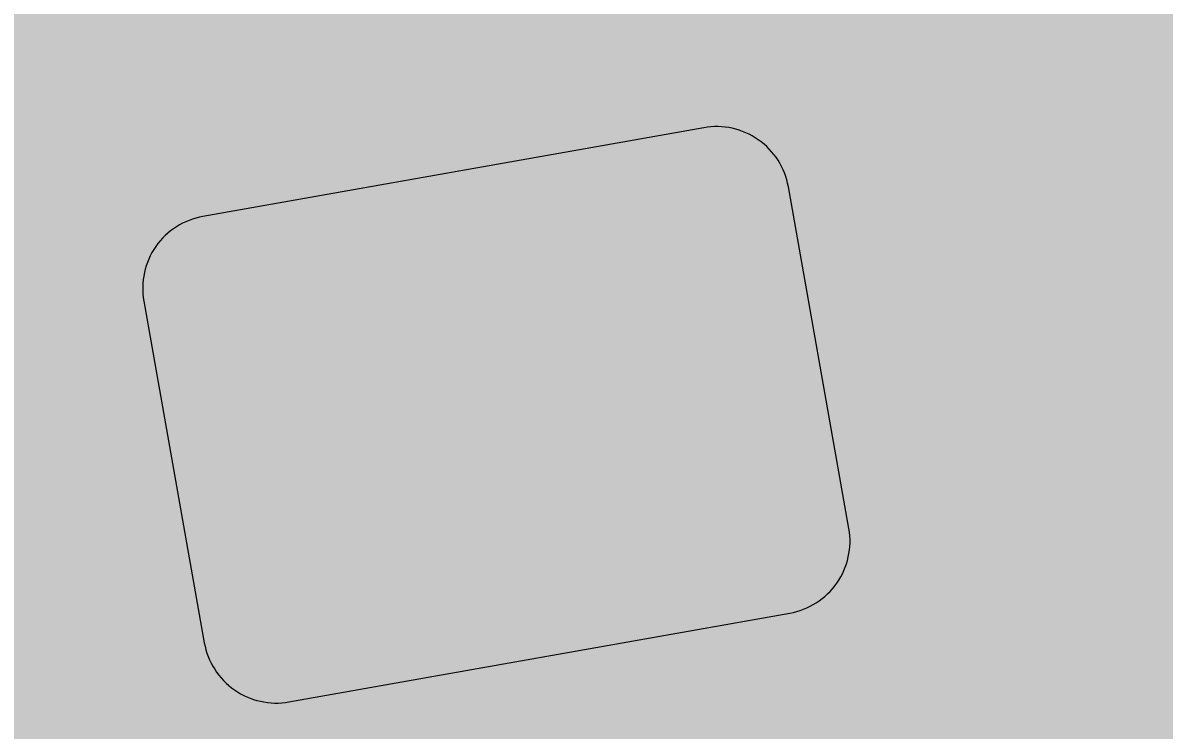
# Model space of a CAD drawing. Header units: millimetres. Extents: x 0 to 9491604, y -172998 to 295086.
# Drawn here: x 396882.42 to 396890.89, y 51151.45 to 51156.7 of the extents above; entities that cross this region are included whole.
import ezdxf
from ezdxf.enums import TextEntityAlignment as Align

# ---------------------------------------------------------------- set-up
doc = ezdxf.new("R2018")
doc.units = ezdxf.units.MM
for name, color, linetype, lineweight in [('АР_Маркер экспликации', 239, 'Continuous', 13), ('АР_Номер помещения', 250, 'Continuous', 9), ('АР_Размеры', 175, 'Continuous', 9), ('АР_Сущ Несущая стена', 250, 'Continuous', 50)]:
    doc.layers.add(name, color=color, linetype=linetype, lineweight=lineweight)
doc.layers.add('АР_Названия помещений', color=124, linetype='Continuous', lineweight=5, plot=False)
doc.layers.add('АР_Помещения_площадь', color=19, linetype='Continuous', lineweight=9, plot=False)
doc.styles.add('ISOCPEUR', font='', dxfattribs={"height": 250})
doc.styles.get("Standard").update_dxf_attribs({"font": 'GOST.TTF'})
doc.styles.get('ISOCPEUR').set_extended_font_data('ISOCPEUR', italic=True)

# ---------------------------------------------------------------- blocks, each defined once
blk = doc.blocks.new('*U252')
at = {"color": 7, "style": 'ISOCPEUR', "width": 0.7, "flags": 1}
blk.add_attdef('КАТЕГОРИЯ', (-499.1655, -2092.1864), '', height=250, dxfattribs=at)
at = {"layer": 'АР_Номер помещения', "color": 7, "style": 'ISOCPEUR', "width": 0.7}
blk.add_attdef('НОМЕР_ПОМЕЩЕНИЯ', text='', height=300, dxfattribs=at).set_placement((-13874.5004, 6637.5515), align=Align.MIDDLE_CENTER)
at = {"layer": 'АР_Помещения_площадь', "color": 7, "lineweight": 30, "width": 0.7, "flags": 104}
blk.add_attdef('ИМЯ_ПОМЕЩЕНИЯ', text='', height=100, dxfattribs=at).set_placement((157.6277, 1217.1414), align=Align.MIDDLE_CENTER)
at = {"layer": 'АР_Помещения_площадь', "color": 7, "style": 'ISOCPEUR', "width": 0.7}
blk.add_attdef('ПЛОЩАДЬ_ПОМЕЩЕНИЯ', text='', height=200, dxfattribs=at).set_placement((-12654.5821, 407.6716), align=Align.MIDDLE_RIGHT)
blk = doc.blocks.new('*U251')
at = {"color": 7, "style": 'ISOCPEUR', "width": 0.7, "flags": 1}
blk.add_attdef('КАТЕГОРИЯ', (-499.1655, -2092.1864), '', height=250, dxfattribs=at)
at = {"layer": 'АР_Номер помещения', "color": 7, "style": 'ISOCPEUR', "width": 0.7}
blk.add_attdef('НОМЕР_ПОМЕЩЕНИЯ', text='', height=300, dxfattribs=at).set_placement((-17424.9012, 1870.773), align=Align.MIDDLE_CENTER)
at = {"layer": 'АР_Помещения_площадь', "color": 7, "lineweight": 30, "width": 0.7, "flags": 104}
blk.add_attdef('ИМЯ_ПОМЕЩЕНИЯ', text='', height=100, dxfattribs=at).set_placement((157.6277, 1217.1414), align=Align.MIDDLE_CENTER)
at = {"layer": 'АР_Помещения_площадь', "color": 7, "style": 'ISOCPEUR', "width": 0.7}
blk.add_attdef('ПЛОЩАДЬ_ПОМЕЩЕНИЯ', text='', height=200, dxfattribs=at).set_placement((-12452.8113, 399.3563), align=Align.MIDDLE_RIGHT)

msp = doc.modelspace()

# ---------------------------------------------------------------- linework, layer by layer
at = {"layer": 'АР_Размеры', "color": 5, "lineweight": 9}
msp.add_lwpolyline([(396887.4745, 51155.9191), (396883.7574, 51155.2603, 0.414214), (396883.3188, 51154.6327), (396883.7681, 51152.0975, 0.414214), (396884.3958, 51151.6588), (396888.1128, 51152.3176, 0.414214), (396888.5515, 51152.9453), (396888.1022, 51155.4805, 0.414214)], format="xyb", close=True, dxfattribs=at)
msp.add_lwpolyline([(396887.4745, 51155.9191), (396883.7574, 51155.2603, 0.414214), (396883.3188, 51154.6327), (396883.7681, 51152.0975, 0.414214), (396884.3958, 51151.6588), (396888.1128, 51152.3176, 0.414214), (396888.5515, 51152.9453), (396888.1022, 51155.4805, 0.414214)], format="xyb", close=True, dxfattribs=at)
msp.add_lwpolyline([(396887.4745, 51155.9191), (396883.7574, 51155.2603, 0.414214), (396883.3188, 51154.6327), (396883.7681, 51152.0975, 0.414214), (396884.3958, 51151.6588), (396888.1128, 51152.3176, 0.414214), (396888.5515, 51152.9453), (396888.1022, 51155.4805, 0.414214)], format="xyb", close=True, dxfattribs=at)
msp.add_lwpolyline([(396887.4745, 51155.9191), (396883.7574, 51155.2603, 0.414214), (396883.3188, 51154.6327), (396883.7681, 51152.0975, 0.414214), (396884.3958, 51151.6588), (396888.1128, 51152.3176, 0.414214), (396888.5515, 51152.9453), (396888.1022, 51155.4805, 0.414214)], format="xyb", close=True, dxfattribs=at)
msp.add_lwpolyline([(396887.4745, 51155.9191), (396883.7574, 51155.2603, 0.414214), (396883.3188, 51154.6327), (396883.7681, 51152.0975, 0.414214), (396884.3958, 51151.6588), (396888.1128, 51152.3176, 0.414214), (396888.5515, 51152.9453), (396888.1022, 51155.4805, 0.414214)], format="xyb", close=True, dxfattribs=at)
msp.add_lwpolyline([(396887.4745, 51155.9191), (396883.7574, 51155.2603, 0.414214), (396883.3188, 51154.6327), (396883.7681, 51152.0975, 0.414214), (396884.3958, 51151.6588), (396888.1128, 51152.3176, 0.414214), (396888.5515, 51152.9453), (396888.1022, 51155.4805, 0.414214)], format="xyb", close=True, dxfattribs=at)
msp.add_lwpolyline([(396887.4745, 51155.9191), (396883.7574, 51155.2603, 0.414214), (396883.3188, 51154.6327), (396883.7681, 51152.0975, 0.414214), (396884.3958, 51151.6588), (396888.1128, 51152.3176, 0.414214), (396888.5515, 51152.9453), (396888.1022, 51155.4805, 0.414214)], format="xyb", close=True, dxfattribs=at)
msp.add_lwpolyline([(396887.4745, 51155.9191), (396883.7574, 51155.2603, 0.414214), (396883.3188, 51154.6327), (396883.7681, 51152.0975, 0.414214), (396884.3958, 51151.6588), (396888.1128, 51152.3176, 0.414214), (396888.5515, 51152.9453), (396888.1022, 51155.4805, 0.414214)], format="xyb", close=True, dxfattribs=at)
msp.add_lwpolyline([(396887.4745, 51155.9191), (396883.7574, 51155.2603, 0.414214), (396883.3188, 51154.6327), (396883.7681, 51152.0975, 0.414214), (396884.3958, 51151.6588), (396888.1128, 51152.3176, 0.414214), (396888.5515, 51152.9453), (396888.1022, 51155.4805, 0.414214)], format="xyb", close=True, dxfattribs=at)
msp.add_lwpolyline([(396887.4745, 51155.9191), (396883.7574, 51155.2603, 0.414214), (396883.3188, 51154.6327), (396883.7681, 51152.0975, 0.414214), (396884.3958, 51151.6588), (396888.1128, 51152.3176, 0.414214), (396888.5515, 51152.9453), (396888.1022, 51155.4805, 0.414214)], format="xyb", close=True, dxfattribs=at)
msp.add_lwpolyline([(396887.4745, 51155.9191), (396883.7574, 51155.2603, 0.414214), (396883.3188, 51154.6327), (396883.7681, 51152.0975, 0.414214), (396884.3958, 51151.6588), (396888.1128, 51152.3176, 0.414214), (396888.5515, 51152.9453), (396888.1022, 51155.4805, 0.414214)], format="xyb", close=True, dxfattribs=at)
msp.add_lwpolyline([(396887.4745, 51155.9191), (396883.7574, 51155.2603, 0.414214), (396883.3188, 51154.6327), (396883.7681, 51152.0975, 0.414214), (396884.3958, 51151.6588), (396888.1128, 51152.3176, 0.414214), (396888.5515, 51152.9453), (396888.1022, 51155.4805, 0.414214)], format="xyb", close=True, dxfattribs=at)
msp.add_lwpolyline([(396887.4745, 51155.9191), (396883.7574, 51155.2603, 0.414214), (396883.3188, 51154.6327), (396883.7681, 51152.0975, 0.414214), (396884.3958, 51151.6588), (396888.1128, 51152.3176, 0.414214), (396888.5515, 51152.9453), (396888.1022, 51155.4805, 0.414214)], format="xyb", close=True, dxfattribs=at)
msp.add_lwpolyline([(396887.4745, 51155.9191), (396883.7574, 51155.2603, 0.414214), (396883.3188, 51154.6327), (396883.7681, 51152.0975, 0.414214), (396884.3958, 51151.6588), (396888.1128, 51152.3176, 0.414214), (396888.5515, 51152.9453), (396888.1022, 51155.4805, 0.414214)], format="xyb", close=True, dxfattribs=at)
msp.add_lwpolyline([(396887.4745, 51155.9191), (396883.7574, 51155.2603, 0.414214), (396883.3188, 51154.6327), (396883.7681, 51152.0975, 0.414214), (396884.3958, 51151.6588), (396888.1128, 51152.3176, 0.414214), (396888.5515, 51152.9453), (396888.1022, 51155.4805, 0.414214)], format="xyb", close=True, dxfattribs=at)
msp.add_lwpolyline([(396887.4745, 51155.9191), (396883.7574, 51155.2603, 0.414214), (396883.3188, 51154.6327), (396883.7681, 51152.0975, 0.414214), (396884.3958, 51151.6588), (396888.1128, 51152.3176, 0.414214), (396888.5515, 51152.9453), (396888.1022, 51155.4805, 0.414214)], format="xyb", close=True, dxfattribs=at)
msp.add_lwpolyline([(396887.4745, 51155.9191), (396883.7574, 51155.2603, 0.414214), (396883.3188, 51154.6327), (396883.7681, 51152.0975, 0.414214), (396884.3958, 51151.6588), (396888.1128, 51152.3176, 0.414214), (396888.5515, 51152.9453), (396888.1022, 51155.4805, 0.414214)], format="xyb", close=True, dxfattribs=at)
msp.add_lwpolyline([(396887.4745, 51155.9191), (396883.7574, 51155.2603, 0.414214), (396883.3188, 51154.6327), (396883.7681, 51152.0975, 0.414214), (396884.3958, 51151.6588), (396888.1128, 51152.3176, 0.414214), (396888.5515, 51152.9453), (396888.1022, 51155.4805, 0.414214)], format="xyb", close=True, dxfattribs=at)
msp.add_lwpolyline([(396887.4745, 51155.9191), (396883.7574, 51155.2603, 0.414214), (396883.3188, 51154.6327), (396883.7681, 51152.0975, 0.414214), (396884.3958, 51151.6588), (396888.1128, 51152.3176, 0.414214), (396888.5515, 51152.9453), (396888.1022, 51155.4805, 0.414214)], format="xyb", close=True, dxfattribs=at)
msp.add_lwpolyline([(396887.4745, 51155.9191), (396883.7574, 51155.2603, 0.414214), (396883.3188, 51154.6327), (396883.7681, 51152.0975, 0.414214), (396884.3958, 51151.6588), (396888.1128, 51152.3176, 0.414214), (396888.5515, 51152.9453), (396888.1022, 51155.4805, 0.414214)], format="xyb", close=True, dxfattribs=at)
msp.add_lwpolyline([(396887.4745, 51155.9191), (396883.7574, 51155.2603, 0.414214), (396883.3188, 51154.6327), (396883.7681, 51152.0975, 0.414214), (396884.3958, 51151.6588), (396888.1128, 51152.3176, 0.414214), (396888.5515, 51152.9453), (396888.1022, 51155.4805, 0.414214)], format="xyb", close=True, dxfattribs=at)
msp.add_lwpolyline([(396887.4745, 51155.9191), (396883.7574, 51155.2603, 0.414214), (396883.3188, 51154.6327), (396883.7681, 51152.0975, 0.414214), (396884.3958, 51151.6588), (396888.1128, 51152.3176, 0.414214), (396888.5515, 51152.9453), (396888.1022, 51155.4805, 0.414214)], format="xyb", close=True, dxfattribs=at)
msp.add_lwpolyline([(396887.4745, 51155.9191), (396883.7574, 51155.2603, 0.414214), (396883.3188, 51154.6327), (396883.7681, 51152.0975, 0.414214), (396884.3958, 51151.6588), (396888.1128, 51152.3176, 0.414214), (396888.5515, 51152.9453), (396888.1022, 51155.4805, 0.414214)], format="xyb", close=True, dxfattribs=at)
msp.add_lwpolyline([(396887.4745, 51155.9191), (396883.7574, 51155.2603, 0.414214), (396883.3188, 51154.6327), (396883.7681, 51152.0975, 0.414214), (396884.3958, 51151.6588), (396888.1128, 51152.3176, 0.414214), (396888.5515, 51152.9453), (396888.1022, 51155.4805, 0.414214)], format="xyb", close=True, dxfattribs=at)
msp.add_lwpolyline([(396887.4745, 51155.9191), (396883.7574, 51155.2603, 0.414214), (396883.3188, 51154.6327), (396883.7681, 51152.0975, 0.414214), (396884.3958, 51151.6588), (396888.1128, 51152.3176, 0.414214), (396888.5515, 51152.9453), (396888.1022, 51155.4805, 0.414214)], format="xyb", close=True, dxfattribs=at)
msp.add_lwpolyline([(396887.4745, 51155.9191), (396883.7574, 51155.2603, 0.414214), (396883.3188, 51154.6327), (396883.7681, 51152.0975, 0.414214), (396884.3958, 51151.6588), (396888.1128, 51152.3176, 0.414214), (396888.5515, 51152.9453), (396888.1022, 51155.4805, 0.414214)], format="xyb", close=True, dxfattribs=at)
msp.add_lwpolyline([(396887.4745, 51155.9191), (396883.7574, 51155.2603, 0.414214), (396883.3188, 51154.6327), (396883.7681, 51152.0975, 0.414214), (396884.3958, 51151.6588), (396888.1128, 51152.3176, 0.414214), (396888.5515, 51152.9453), (396888.1022, 51155.4805, 0.414214)], format="xyb", close=True, dxfattribs=at)
msp.add_lwpolyline([(396887.4745, 51155.9191), (396883.7574, 51155.2603, 0.414214), (396883.3188, 51154.6327), (396883.7681, 51152.0975, 0.414214), (396884.3958, 51151.6588), (396888.1128, 51152.3176, 0.414214), (396888.5515, 51152.9453), (396888.1022, 51155.4805, 0.414214)], format="xyb", close=True, dxfattribs=at)
msp.add_lwpolyline([(396887.4745, 51155.9191), (396883.7574, 51155.2603, 0.414214), (396883.3188, 51154.6327), (396883.7681, 51152.0975, 0.414214), (396884.3958, 51151.6588), (396888.1128, 51152.3176, 0.414214), (396888.5515, 51152.9453), (396888.1022, 51155.4805, 0.414214)], format="xyb", close=True, dxfattribs=at)
msp.add_lwpolyline([(396887.4745, 51155.9191), (396883.7574, 51155.2603, 0.414214), (396883.3188, 51154.6327), (396883.7681, 51152.0975, 0.414214), (396884.3958, 51151.6588), (396888.1128, 51152.3176, 0.414214), (396888.5515, 51152.9453), (396888.1022, 51155.4805, 0.414214)], format="xyb", close=True, dxfattribs=at)
msp.add_lwpolyline([(396887.4745, 51155.9191), (396883.7574, 51155.2603, 0.414214), (396883.3188, 51154.6327), (396883.7681, 51152.0975, 0.414214), (396884.3958, 51151.6588), (396888.1128, 51152.3176, 0.414214), (396888.5515, 51152.9453), (396888.1022, 51155.4805, 0.414214)], format="xyb", close=True, dxfattribs=at)
msp.add_lwpolyline([(396887.4745, 51155.9191), (396883.7574, 51155.2603, 0.414214), (396883.3188, 51154.6327), (396883.7681, 51152.0975, 0.414214), (396884.3958, 51151.6588), (396888.1128, 51152.3176, 0.414214), (396888.5515, 51152.9453), (396888.1022, 51155.4805, 0.414214)], format="xyb", close=True, dxfattribs=at)
msp.add_lwpolyline([(396887.4745, 51155.9191), (396883.7574, 51155.2603, 0.414214), (396883.3188, 51154.6327), (396883.7681, 51152.0975, 0.414214), (396884.3958, 51151.6588), (396888.1128, 51152.3176, 0.414214), (396888.5515, 51152.9453), (396888.1022, 51155.4805, 0.414214)], format="xyb", close=True, dxfattribs=at)
msp.add_lwpolyline([(396887.4745, 51155.9191), (396883.7574, 51155.2603, 0.414214), (396883.3188, 51154.6327), (396883.7681, 51152.0975, 0.414214), (396884.3958, 51151.6588), (396888.1128, 51152.3176, 0.414214), (396888.5515, 51152.9453), (396888.1022, 51155.4805, 0.414214)], format="xyb", close=True, dxfattribs=at)
msp.add_lwpolyline([(396887.4745, 51155.9191), (396883.7574, 51155.2603, 0.414214), (396883.3188, 51154.6327), (396883.7681, 51152.0975, 0.414214), (396884.3958, 51151.6588), (396888.1128, 51152.3176, 0.414214), (396888.5515, 51152.9453), (396888.1022, 51155.4805, 0.414214)], format="xyb", close=True, dxfattribs=at)
msp.add_lwpolyline([(396887.4745, 51155.9191), (396883.7574, 51155.2603, 0.414214), (396883.3188, 51154.6327), (396883.7681, 51152.0975, 0.414214), (396884.3958, 51151.6588), (396888.1128, 51152.3176, 0.414214), (396888.5515, 51152.9453), (396888.1022, 51155.4805, 0.414214)], format="xyb", close=True, dxfattribs=at)
msp.add_lwpolyline([(396887.4745, 51155.9191), (396883.7574, 51155.2603, 0.414214), (396883.3188, 51154.6327), (396883.7681, 51152.0975, 0.414214), (396884.3958, 51151.6588), (396888.1128, 51152.3176, 0.414214), (396888.5515, 51152.9453), (396888.1022, 51155.4805, 0.414214)], format="xyb", close=True, dxfattribs=at)
msp.add_lwpolyline([(396887.4745, 51155.9191), (396883.7574, 51155.2603, 0.414214), (396883.3188, 51154.6327), (396883.7681, 51152.0975, 0.414214), (396884.3958, 51151.6588), (396888.1128, 51152.3176, 0.414214), (396888.5515, 51152.9453), (396888.1022, 51155.4805, 0.414214)], format="xyb", close=True, dxfattribs=at)
msp.add_lwpolyline([(396887.4745, 51155.9191), (396883.7574, 51155.2603, 0.414214), (396883.3188, 51154.6327), (396883.7681, 51152.0975, 0.414214), (396884.3958, 51151.6588), (396888.1128, 51152.3176, 0.414214), (396888.5515, 51152.9453), (396888.1022, 51155.4805, 0.414214)], format="xyb", close=True, dxfattribs=at)
msp.add_lwpolyline([(396887.4745, 51155.9191), (396883.7574, 51155.2603, 0.414214), (396883.3188, 51154.6327), (396883.7681, 51152.0975, 0.414214), (396884.3958, 51151.6588), (396888.1128, 51152.3176, 0.414214), (396888.5515, 51152.9453), (396888.1022, 51155.4805, 0.414214)], format="xyb", close=True, dxfattribs=at)
msp.add_lwpolyline([(396887.4745, 51155.9191), (396883.7574, 51155.2603, 0.414214), (396883.3188, 51154.6327), (396883.7681, 51152.0975, 0.414214), (396884.3958, 51151.6588), (396888.1128, 51152.3176, 0.414214), (396888.5515, 51152.9453), (396888.1022, 51155.4805, 0.414214)], format="xyb", close=True, dxfattribs=at)
msp.add_lwpolyline([(396887.4745, 51155.9191), (396883.7574, 51155.2603, 0.414214), (396883.3188, 51154.6327), (396883.7681, 51152.0975, 0.414214), (396884.3958, 51151.6588), (396888.1128, 51152.3176, 0.414214), (396888.5515, 51152.9453), (396888.1022, 51155.4805, 0.414214)], format="xyb", close=True, dxfattribs=at)
msp.add_lwpolyline([(396887.4745, 51155.9191), (396883.7574, 51155.2603, 0.414214), (396883.3188, 51154.6327), (396883.7681, 51152.0975, 0.414214), (396884.3958, 51151.6588), (396888.1128, 51152.3176, 0.414214), (396888.5515, 51152.9453), (396888.1022, 51155.4805, 0.414214)], format="xyb", close=True, dxfattribs=at)
msp.add_lwpolyline([(396887.4745, 51155.9191), (396883.7574, 51155.2603, 0.414214), (396883.3188, 51154.6327), (396883.7681, 51152.0975, 0.414214), (396884.3958, 51151.6588), (396888.1128, 51152.3176, 0.414214), (396888.5515, 51152.9453), (396888.1022, 51155.4805, 0.414214)], format="xyb", close=True, dxfattribs=at)
msp.add_lwpolyline([(396887.4745, 51155.9191), (396883.7574, 51155.2603, 0.414214), (396883.3188, 51154.6327), (396883.7681, 51152.0975, 0.414214), (396884.3958, 51151.6588), (396888.1128, 51152.3176, 0.414214), (396888.5515, 51152.9453), (396888.1022, 51155.4805, 0.414214)], format="xyb", close=True, dxfattribs=at)
msp.add_lwpolyline([(396887.4745, 51155.9191), (396883.7574, 51155.2603, 0.414214), (396883.3188, 51154.6327), (396883.7681, 51152.0975, 0.414214), (396884.3958, 51151.6588), (396888.1128, 51152.3176, 0.414214), (396888.5515, 51152.9453), (396888.1022, 51155.4805, 0.414214)], format="xyb", close=True, dxfattribs=at)
msp.add_lwpolyline([(396887.4745, 51155.9191), (396883.7574, 51155.2603, 0.414214), (396883.3188, 51154.6327), (396883.7681, 51152.0975, 0.414214), (396884.3958, 51151.6588), (396888.1128, 51152.3176, 0.414214), (396888.5515, 51152.9453), (396888.1022, 51155.4805, 0.414214)], format="xyb", close=True, dxfattribs=at)
msp.add_lwpolyline([(396887.4745, 51155.9191), (396883.7574, 51155.2603, 0.414214), (396883.3188, 51154.6327), (396883.7681, 51152.0975, 0.414214), (396884.3958, 51151.6588), (396888.1128, 51152.3176, 0.414214), (396888.5515, 51152.9453), (396888.1022, 51155.4805, 0.414214)], format="xyb", close=True, dxfattribs=at)
msp.add_lwpolyline([(396887.4745, 51155.9191), (396883.7574, 51155.2603, 0.414214), (396883.3188, 51154.6327), (396883.7681, 51152.0975, 0.414214), (396884.3958, 51151.6588), (396888.1128, 51152.3176, 0.414214), (396888.5515, 51152.9453), (396888.1022, 51155.4805, 0.414214)], format="xyb", close=True, dxfattribs=at)
msp.add_lwpolyline([(396887.4745, 51155.9191), (396883.7574, 51155.2603, 0.414214), (396883.3188, 51154.6327), (396883.7681, 51152.0975, 0.414214), (396884.3958, 51151.6588), (396888.1128, 51152.3176, 0.414214), (396888.5515, 51152.9453), (396888.1022, 51155.4805, 0.414214)], format="xyb", close=True, dxfattribs=at)
msp.add_lwpolyline([(396887.4745, 51155.9191), (396883.7574, 51155.2603, 0.414214), (396883.3188, 51154.6327), (396883.7681, 51152.0975, 0.414214), (396884.3958, 51151.6588), (396888.1128, 51152.3176, 0.414214), (396888.5515, 51152.9453), (396888.1022, 51155.4805, 0.414214)], format="xyb", close=True, dxfattribs=at)
msp.add_lwpolyline([(396887.4745, 51155.9191), (396883.7574, 51155.2603, 0.414214), (396883.3188, 51154.6327), (396883.7681, 51152.0975, 0.414214), (396884.3958, 51151.6588), (396888.1128, 51152.3176, 0.414214), (396888.5515, 51152.9453), (396888.1022, 51155.4805, 0.414214)], format="xyb", close=True, dxfattribs=at)
msp.add_lwpolyline([(396887.4745, 51155.9191), (396883.7574, 51155.2603, 0.414214), (396883.3188, 51154.6327), (396883.7681, 51152.0975, 0.414214), (396884.3958, 51151.6588), (396888.1128, 51152.3176, 0.414214), (396888.5515, 51152.9453), (396888.1022, 51155.4805, 0.414214)], format="xyb", close=True, dxfattribs=at)
msp.add_lwpolyline([(396887.4745, 51155.9191), (396883.7574, 51155.2603, 0.414214), (396883.3188, 51154.6327), (396883.7681, 51152.0975, 0.414214), (396884.3958, 51151.6588), (396888.1128, 51152.3176, 0.414214), (396888.5515, 51152.9453), (396888.1022, 51155.4805, 0.414214)], format="xyb", close=True, dxfattribs=at)
msp.add_lwpolyline([(396887.4745, 51155.9191), (396883.7574, 51155.2603, 0.414214), (396883.3188, 51154.6327), (396883.7681, 51152.0975, 0.414214), (396884.3958, 51151.6588), (396888.1128, 51152.3176, 0.414214), (396888.5515, 51152.9453), (396888.1022, 51155.4805, 0.414214)], format="xyb", close=True, dxfattribs=at)
msp.add_lwpolyline([(396887.4745, 51155.9191), (396883.7574, 51155.2603, 0.414214), (396883.3188, 51154.6327), (396883.7681, 51152.0975, 0.414214), (396884.3958, 51151.6588), (396888.1128, 51152.3176, 0.414214), (396888.5515, 51152.9453), (396888.1022, 51155.4805, 0.414214)], format="xyb", close=True, dxfattribs=at)
msp.add_lwpolyline([(396887.4745, 51155.9191), (396883.7574, 51155.2603, 0.414214), (396883.3188, 51154.6327), (396883.7681, 51152.0975, 0.414214), (396884.3958, 51151.6588), (396888.1128, 51152.3176, 0.414214), (396888.5515, 51152.9453), (396888.1022, 51155.4805, 0.414214)], format="xyb", close=True, dxfattribs=at)
msp.add_lwpolyline([(396887.4745, 51155.9191), (396883.7574, 51155.2603, 0.414214), (396883.3188, 51154.6327), (396883.7681, 51152.0975, 0.414214), (396884.3958, 51151.6588), (396888.1128, 51152.3176, 0.414214), (396888.5515, 51152.9453), (396888.1022, 51155.4805, 0.414214)], format="xyb", close=True, dxfattribs=at)
msp.add_lwpolyline([(396887.4745, 51155.9191), (396883.7574, 51155.2603, 0.414214), (396883.3188, 51154.6327), (396883.7681, 51152.0975, 0.414214), (396884.3958, 51151.6588), (396888.1128, 51152.3176, 0.414214), (396888.5515, 51152.9453), (396888.1022, 51155.4805, 0.414214)], format="xyb", close=True, dxfattribs=at)
msp.add_lwpolyline([(396887.4745, 51155.9191), (396883.7574, 51155.2603, 0.414214), (396883.3188, 51154.6327), (396883.7681, 51152.0975, 0.414214), (396884.3958, 51151.6588), (396888.1128, 51152.3176, 0.414214), (396888.5515, 51152.9453), (396888.1022, 51155.4805, 0.414214)], format="xyb", close=True, dxfattribs=at)
msp.add_lwpolyline([(396887.4745, 51155.9191), (396883.7574, 51155.2603, 0.414214), (396883.3188, 51154.6327), (396883.7681, 51152.0975, 0.414214), (396884.3958, 51151.6588), (396888.1128, 51152.3176, 0.414214), (396888.5515, 51152.9453), (396888.1022, 51155.4805, 0.414214)], format="xyb", close=True, dxfattribs=at)
msp.add_lwpolyline([(396887.4745, 51155.9191), (396883.7574, 51155.2603, 0.414214), (396883.3188, 51154.6327), (396883.7681, 51152.0975, 0.414214), (396884.3958, 51151.6588), (396888.1128, 51152.3176, 0.414214), (396888.5515, 51152.9453), (396888.1022, 51155.4805, 0.414214)], format="xyb", close=True, dxfattribs=at)
msp.add_lwpolyline([(396887.4745, 51155.9191), (396883.7574, 51155.2603, 0.414214), (396883.3188, 51154.6327), (396883.7681, 51152.0975, 0.414214), (396884.3958, 51151.6588), (396888.1128, 51152.3176, 0.414214), (396888.5515, 51152.9453), (396888.1022, 51155.4805, 0.414214)], format="xyb", close=True, dxfattribs=at)
msp.add_lwpolyline([(396887.4745, 51155.9191), (396883.7574, 51155.2603, 0.414214), (396883.3188, 51154.6327), (396883.7681, 51152.0975, 0.414214), (396884.3958, 51151.6588), (396888.1128, 51152.3176, 0.414214), (396888.5515, 51152.9453), (396888.1022, 51155.4805, 0.414214)], format="xyb", close=True, dxfattribs=at)
msp.add_lwpolyline([(396887.4745, 51155.9191), (396883.7574, 51155.2603, 0.414214), (396883.3188, 51154.6327), (396883.7681, 51152.0975, 0.414214), (396884.3958, 51151.6588), (396888.1128, 51152.3176, 0.414214), (396888.5515, 51152.9453), (396888.1022, 51155.4805, 0.414214)], format="xyb", close=True, dxfattribs=at)
msp.add_lwpolyline([(396887.4745, 51155.9191), (396883.7574, 51155.2603, 0.414214), (396883.3188, 51154.6327), (396883.7681, 51152.0975, 0.414214), (396884.3958, 51151.6588), (396888.1128, 51152.3176, 0.414214), (396888.5515, 51152.9453), (396888.1022, 51155.4805, 0.414214)], format="xyb", close=True, dxfattribs=at)
msp.add_lwpolyline([(396887.4745, 51155.9191), (396883.7574, 51155.2603, 0.414214), (396883.3188, 51154.6327), (396883.7681, 51152.0975, 0.414214), (396884.3958, 51151.6588), (396888.1128, 51152.3176, 0.414214), (396888.5515, 51152.9453), (396888.1022, 51155.4805, 0.414214)], format="xyb", close=True, dxfattribs=at)
msp.add_lwpolyline([(396887.4745, 51155.9191), (396883.7574, 51155.2603, 0.414214), (396883.3188, 51154.6327), (396883.7681, 51152.0975, 0.414214), (396884.3958, 51151.6588), (396888.1128, 51152.3176, 0.414214), (396888.5515, 51152.9453), (396888.1022, 51155.4805, 0.414214)], format="xyb", close=True, dxfattribs=at)
msp.add_lwpolyline([(396887.4745, 51155.9191), (396883.7574, 51155.2603, 0.414214), (396883.3188, 51154.6327), (396883.7681, 51152.0975, 0.414214), (396884.3958, 51151.6588), (396888.1128, 51152.3176, 0.414214), (396888.5515, 51152.9453), (396888.1022, 51155.4805, 0.414214)], format="xyb", close=True, dxfattribs=at)
msp.add_lwpolyline([(396887.4745, 51155.9191), (396883.7574, 51155.2603, 0.414214), (396883.3188, 51154.6327), (396883.7681, 51152.0975, 0.414214), (396884.3958, 51151.6588), (396888.1128, 51152.3176, 0.414214), (396888.5515, 51152.9453), (396888.1022, 51155.4805, 0.414214)], format="xyb", close=True, dxfattribs=at)
msp.add_lwpolyline([(396887.4745, 51155.9191), (396883.7574, 51155.2603, 0.414214), (396883.3188, 51154.6327), (396883.7681, 51152.0975, 0.414214), (396884.3958, 51151.6588), (396888.1128, 51152.3176, 0.414214), (396888.5515, 51152.9453), (396888.1022, 51155.4805, 0.414214)], format="xyb", close=True, dxfattribs=at)
msp.add_lwpolyline([(396887.4745, 51155.9191), (396883.7574, 51155.2603, 0.414214), (396883.3188, 51154.6327), (396883.7681, 51152.0975, 0.414214), (396884.3958, 51151.6588), (396888.1128, 51152.3176, 0.414214), (396888.5515, 51152.9453), (396888.1022, 51155.4805, 0.414214)], format="xyb", close=True, dxfattribs=at)
msp.add_lwpolyline([(396887.4745, 51155.9191), (396883.7574, 51155.2603, 0.414214), (396883.3188, 51154.6327), (396883.7681, 51152.0975, 0.414214), (396884.3958, 51151.6588), (396888.1128, 51152.3176, 0.414214), (396888.5515, 51152.9453), (396888.1022, 51155.4805, 0.414214)], format="xyb", close=True, dxfattribs=at)
msp.add_lwpolyline([(396887.4745, 51155.9191), (396883.7574, 51155.2603, 0.414214), (396883.3188, 51154.6327), (396883.7681, 51152.0975, 0.414214), (396884.3958, 51151.6588), (396888.1128, 51152.3176, 0.414214), (396888.5515, 51152.9453), (396888.1022, 51155.4805, 0.414214)], format="xyb", close=True, dxfattribs=at)
msp.add_lwpolyline([(396887.4745, 51155.9191), (396883.7574, 51155.2603, 0.414214), (396883.3188, 51154.6327), (396883.7681, 51152.0975, 0.414214), (396884.3958, 51151.6588), (396888.1128, 51152.3176, 0.414214), (396888.5515, 51152.9453), (396888.1022, 51155.4805, 0.414214)], format="xyb", close=True, dxfattribs=at)
msp.add_lwpolyline([(396887.4745, 51155.9191), (396883.7574, 51155.2603, 0.414214), (396883.3188, 51154.6327), (396883.7681, 51152.0975, 0.414214), (396884.3958, 51151.6588), (396888.1128, 51152.3176, 0.414214), (396888.5515, 51152.9453), (396888.1022, 51155.4805, 0.414214)], format="xyb", close=True, dxfattribs=at)
msp.add_lwpolyline([(396887.4745, 51155.9191), (396883.7574, 51155.2603, 0.414214), (396883.3188, 51154.6327), (396883.7681, 51152.0975, 0.414214), (396884.3958, 51151.6588), (396888.1128, 51152.3176, 0.414214), (396888.5515, 51152.9453), (396888.1022, 51155.4805, 0.414214)], format="xyb", close=True, dxfattribs=at)
msp.add_lwpolyline([(396887.4745, 51155.9191), (396883.7574, 51155.2603, 0.414214), (396883.3188, 51154.6327), (396883.7681, 51152.0975, 0.414214), (396884.3958, 51151.6588), (396888.1128, 51152.3176, 0.414214), (396888.5515, 51152.9453), (396888.1022, 51155.4805, 0.414214)], format="xyb", close=True, dxfattribs=at)
msp.add_lwpolyline([(396887.4745, 51155.9191), (396883.7574, 51155.2603, 0.414214), (396883.3188, 51154.6327), (396883.7681, 51152.0975, 0.414214), (396884.3958, 51151.6588), (396888.1128, 51152.3176, 0.414214), (396888.5515, 51152.9453), (396888.1022, 51155.4805, 0.414214)], format="xyb", close=True, dxfattribs=at)
msp.add_lwpolyline([(396887.4745, 51155.9191), (396883.7574, 51155.2603, 0.414214), (396883.3188, 51154.6327), (396883.7681, 51152.0975, 0.414214), (396884.3958, 51151.6588), (396888.1128, 51152.3176, 0.414214), (396888.5515, 51152.9453), (396888.1022, 51155.4805, 0.414214)], format="xyb", close=True, dxfattribs=at)
msp.add_lwpolyline([(396887.4745, 51155.9191), (396883.7574, 51155.2603, 0.414214), (396883.3188, 51154.6327), (396883.7681, 51152.0975, 0.414214), (396884.3958, 51151.6588), (396888.1128, 51152.3176, 0.414214), (396888.5515, 51152.9453), (396888.1022, 51155.4805, 0.414214)], format="xyb", close=True, dxfattribs=at)
msp.add_lwpolyline([(396887.4745, 51155.9191), (396883.7574, 51155.2603, 0.414214), (396883.3188, 51154.6327), (396883.7681, 51152.0975, 0.414214), (396884.3958, 51151.6588), (396888.1128, 51152.3176, 0.414214), (396888.5515, 51152.9453), (396888.1022, 51155.4805, 0.414214)], format="xyb", close=True, dxfattribs=at)
msp.add_lwpolyline([(396887.4745, 51155.9191), (396883.7574, 51155.2603, 0.414214), (396883.3188, 51154.6327), (396883.7681, 51152.0975, 0.414214), (396884.3958, 51151.6588), (396888.1128, 51152.3176, 0.414214), (396888.5515, 51152.9453), (396888.1022, 51155.4805, 0.414214)], format="xyb", close=True, dxfattribs=at)
msp.add_lwpolyline([(396887.4745, 51155.9191), (396883.7574, 51155.2603, 0.414214), (396883.3188, 51154.6327), (396883.7681, 51152.0975, 0.414214), (396884.3958, 51151.6588), (396888.1128, 51152.3176, 0.414214), (396888.5515, 51152.9453), (396888.1022, 51155.4805, 0.414214)], format="xyb", close=True, dxfattribs=at)
msp.add_lwpolyline([(396887.4745, 51155.9191), (396883.7574, 51155.2603, 0.414214), (396883.3188, 51154.6327), (396883.7681, 51152.0975, 0.414214), (396884.3958, 51151.6588), (396888.1128, 51152.3176, 0.414214), (396888.5515, 51152.9453), (396888.1022, 51155.4805, 0.414214)], format="xyb", close=True, dxfattribs=at)
msp.add_lwpolyline([(396887.4745, 51155.9191), (396883.7574, 51155.2603, 0.414214), (396883.3188, 51154.6327), (396883.7681, 51152.0975, 0.414214), (396884.3958, 51151.6588), (396888.1128, 51152.3176, 0.414214), (396888.5515, 51152.9453), (396888.1022, 51155.4805, 0.414214)], format="xyb", close=True, dxfattribs=at)
msp.add_lwpolyline([(396887.4745, 51155.9191), (396883.7574, 51155.2603, 0.414214), (396883.3188, 51154.6327), (396883.7681, 51152.0975, 0.414214), (396884.3958, 51151.6588), (396888.1128, 51152.3176, 0.414214), (396888.5515, 51152.9453), (396888.1022, 51155.4805, 0.414214)], format="xyb", close=True, dxfattribs=at)
msp.add_lwpolyline([(396887.4745, 51155.9191), (396883.7574, 51155.2603, 0.414214), (396883.3188, 51154.6327), (396883.7681, 51152.0975, 0.414214), (396884.3958, 51151.6588), (396888.1128, 51152.3176, 0.414214), (396888.5515, 51152.9453), (396888.1022, 51155.4805, 0.414214)], format="xyb", close=True, dxfattribs=at)
msp.add_lwpolyline([(396887.4745, 51155.9191), (396883.7574, 51155.2603, 0.414214), (396883.3188, 51154.6327), (396883.7681, 51152.0975, 0.414214), (396884.3958, 51151.6588), (396888.1128, 51152.3176, 0.414214), (396888.5515, 51152.9453), (396888.1022, 51155.4805, 0.414214)], format="xyb", close=True, dxfattribs=at)
msp.add_lwpolyline([(396887.4745, 51155.9191), (396883.7574, 51155.2603, 0.414214), (396883.3188, 51154.6327), (396883.7681, 51152.0975, 0.414214), (396884.3958, 51151.6588), (396888.1128, 51152.3176, 0.414214), (396888.5515, 51152.9453), (396888.1022, 51155.4805, 0.414214)], format="xyb", close=True, dxfattribs=at)
msp.add_lwpolyline([(396887.4745, 51155.9191), (396883.7574, 51155.2603, 0.414214), (396883.3188, 51154.6327), (396883.7681, 51152.0975, 0.414214), (396884.3958, 51151.6588), (396888.1128, 51152.3176, 0.414214), (396888.5515, 51152.9453), (396888.1022, 51155.4805, 0.414214)], format="xyb", close=True, dxfattribs=at)
msp.add_lwpolyline([(396887.4745, 51155.9191), (396883.7574, 51155.2603, 0.414214), (396883.3188, 51154.6327), (396883.7681, 51152.0975, 0.414214), (396884.3958, 51151.6588), (396888.1128, 51152.3176, 0.414214), (396888.5515, 51152.9453), (396888.1022, 51155.4805, 0.414214)], format="xyb", close=True, dxfattribs=at)
msp.add_lwpolyline([(396887.4745, 51155.9191), (396883.7574, 51155.2603, 0.414214), (396883.3188, 51154.6327), (396883.7681, 51152.0975, 0.414214), (396884.3958, 51151.6588), (396888.1128, 51152.3176, 0.414214), (396888.5515, 51152.9453), (396888.1022, 51155.4805, 0.414214)], format="xyb", close=True, dxfattribs=at)
msp.add_lwpolyline([(396887.4745, 51155.9191), (396883.7574, 51155.2603, 0.414214), (396883.3188, 51154.6327), (396883.7681, 51152.0975, 0.414214), (396884.3958, 51151.6588), (396888.1128, 51152.3176, 0.414214), (396888.5515, 51152.9453), (396888.1022, 51155.4805, 0.414214)], format="xyb", close=True, dxfattribs=at)
msp.add_lwpolyline([(396887.4745, 51155.9191), (396883.7574, 51155.2603, 0.414214), (396883.3188, 51154.6327), (396883.7681, 51152.0975, 0.414214), (396884.3958, 51151.6588), (396888.1128, 51152.3176, 0.414214), (396888.5515, 51152.9453), (396888.1022, 51155.4805, 0.414214)], format="xyb", close=True, dxfattribs=at)
msp.add_lwpolyline([(396887.4745, 51155.9191), (396883.7574, 51155.2603, 0.414214), (396883.3188, 51154.6327), (396883.7681, 51152.0975, 0.414214), (396884.3958, 51151.6588), (396888.1128, 51152.3176, 0.414214), (396888.5515, 51152.9453), (396888.1022, 51155.4805, 0.414214)], format="xyb", close=True, dxfattribs=at)
msp.add_lwpolyline([(396887.4745, 51155.9191), (396883.7574, 51155.2603, 0.414214), (396883.3188, 51154.6327), (396883.7681, 51152.0975, 0.414214), (396884.3958, 51151.6588), (396888.1128, 51152.3176, 0.414214), (396888.5515, 51152.9453), (396888.1022, 51155.4805, 0.414214)], format="xyb", close=True, dxfattribs=at)
msp.add_lwpolyline([(396887.4745, 51155.9191), (396883.7574, 51155.2603, 0.414214), (396883.3188, 51154.6327), (396883.7681, 51152.0975, 0.414214), (396884.3958, 51151.6588), (396888.1128, 51152.3176, 0.414214), (396888.5515, 51152.9453), (396888.1022, 51155.4805, 0.414214)], format="xyb", close=True, dxfattribs=at)
msp.add_lwpolyline([(396887.4745, 51155.9191), (396883.7574, 51155.2603, 0.414214), (396883.3188, 51154.6327), (396883.7681, 51152.0975, 0.414214), (396884.3958, 51151.6588), (396888.1128, 51152.3176, 0.414214), (396888.5515, 51152.9453), (396888.1022, 51155.4805, 0.414214)], format="xyb", close=True, dxfattribs=at)
msp.add_lwpolyline([(396887.4745, 51155.9191), (396883.7574, 51155.2603, 0.414214), (396883.3188, 51154.6327), (396883.7681, 51152.0975, 0.414214), (396884.3958, 51151.6588), (396888.1128, 51152.3176, 0.414214), (396888.5515, 51152.9453), (396888.1022, 51155.4805, 0.414214)], format="xyb", close=True, dxfattribs=at)
msp.add_lwpolyline([(396887.4745, 51155.9191), (396883.7574, 51155.2603, 0.414214), (396883.3188, 51154.6327), (396883.7681, 51152.0975, 0.414214), (396884.3958, 51151.6588), (396888.1128, 51152.3176, 0.414214), (396888.5515, 51152.9453), (396888.1022, 51155.4805, 0.414214)], format="xyb", close=True, dxfattribs=at)
msp.add_lwpolyline([(396887.4745, 51155.9191), (396883.7574, 51155.2603, 0.414214), (396883.3188, 51154.6327), (396883.7681, 51152.0975, 0.414214), (396884.3958, 51151.6588), (396888.1128, 51152.3176, 0.414214), (396888.5515, 51152.9453), (396888.1022, 51155.4805, 0.414214)], format="xyb", close=True, dxfattribs=at)
msp.add_lwpolyline([(396887.4745, 51155.9191), (396883.7574, 51155.2603, 0.414214), (396883.3188, 51154.6327), (396883.7681, 51152.0975, 0.414214), (396884.3958, 51151.6588), (396888.1128, 51152.3176, 0.414214), (396888.5515, 51152.9453), (396888.1022, 51155.4805, 0.414214)], format="xyb", close=True, dxfattribs=at)
msp.add_lwpolyline([(396887.4745, 51155.9191), (396883.7574, 51155.2603, 0.414214), (396883.3188, 51154.6327), (396883.7681, 51152.0975, 0.414214), (396884.3958, 51151.6588), (396888.1128, 51152.3176, 0.414214), (396888.5515, 51152.9453), (396888.1022, 51155.4805, 0.414214)], format="xyb", close=True, dxfattribs=at)
msp.add_lwpolyline([(396887.4745, 51155.9191), (396883.7574, 51155.2603, 0.414214), (396883.3188, 51154.6327), (396883.7681, 51152.0975, 0.414214), (396884.3958, 51151.6588), (396888.1128, 51152.3176, 0.414214), (396888.5515, 51152.9453), (396888.1022, 51155.4805, 0.414214)], format="xyb", close=True, dxfattribs=at)
msp.add_lwpolyline([(396887.4745, 51155.9191), (396883.7574, 51155.2603, 0.414214), (396883.3188, 51154.6327), (396883.7681, 51152.0975, 0.414214), (396884.3958, 51151.6588), (396888.1128, 51152.3176, 0.414214), (396888.5515, 51152.9453), (396888.1022, 51155.4805, 0.414214)], format="xyb", close=True, dxfattribs=at)
msp.add_lwpolyline([(396887.4745, 51155.9191), (396883.7574, 51155.2603, 0.414214), (396883.3188, 51154.6327), (396883.7681, 51152.0975, 0.414214), (396884.3958, 51151.6588), (396888.1128, 51152.3176, 0.414214), (396888.5515, 51152.9453), (396888.1022, 51155.4805, 0.414214)], format="xyb", close=True, dxfattribs=at)
msp.add_lwpolyline([(396887.4745, 51155.9191), (396883.7574, 51155.2603, 0.414214), (396883.3188, 51154.6327), (396883.7681, 51152.0975, 0.414214), (396884.3958, 51151.6588), (396888.1128, 51152.3176, 0.414214), (396888.5515, 51152.9453), (396888.1022, 51155.4805, 0.414214)], format="xyb", close=True, dxfattribs=at)
msp.add_lwpolyline([(396887.4745, 51155.9191), (396883.7574, 51155.2603, 0.414214), (396883.3188, 51154.6327), (396883.7681, 51152.0975, 0.414214), (396884.3958, 51151.6588), (396888.1128, 51152.3176, 0.414214), (396888.5515, 51152.9453), (396888.1022, 51155.4805, 0.414214)], format="xyb", close=True, dxfattribs=at)
msp.add_lwpolyline([(396887.4745, 51155.9191), (396883.7574, 51155.2603, 0.414214), (396883.3188, 51154.6327), (396883.7681, 51152.0975, 0.414214), (396884.3958, 51151.6588), (396888.1128, 51152.3176, 0.414214), (396888.5515, 51152.9453), (396888.1022, 51155.4805, 0.414214)], format="xyb", close=True, dxfattribs=at)
msp.add_lwpolyline([(396887.4745, 51155.9191), (396883.7574, 51155.2603, 0.414214), (396883.3188, 51154.6327), (396883.7681, 51152.0975, 0.414214), (396884.3958, 51151.6588), (396888.1128, 51152.3176, 0.414214), (396888.5515, 51152.9453), (396888.1022, 51155.4805, 0.414214)], format="xyb", close=True, dxfattribs=at)
msp.add_lwpolyline([(396887.4745, 51155.9191), (396883.7574, 51155.2603, 0.414214), (396883.3188, 51154.6327), (396883.7681, 51152.0975, 0.414214), (396884.3958, 51151.6588), (396888.1128, 51152.3176, 0.414214), (396888.5515, 51152.9453), (396888.1022, 51155.4805, 0.414214)], format="xyb", close=True, dxfattribs=at)
msp.add_lwpolyline([(396887.4745, 51155.9191), (396883.7574, 51155.2603, 0.414214), (396883.3188, 51154.6327), (396883.7681, 51152.0975, 0.414214), (396884.3958, 51151.6588), (396888.1128, 51152.3176, 0.414214), (396888.5515, 51152.9453), (396888.1022, 51155.4805, 0.414214)], format="xyb", close=True, dxfattribs=at)
msp.add_lwpolyline([(396887.4745, 51155.9191), (396883.7574, 51155.2603, 0.414214), (396883.3188, 51154.6327), (396883.7681, 51152.0975, 0.414214), (396884.3958, 51151.6588), (396888.1128, 51152.3176, 0.414214), (396888.5515, 51152.9453), (396888.1022, 51155.4805, 0.414214)], format="xyb", close=True, dxfattribs=at)
msp.add_lwpolyline([(396887.4745, 51155.9191), (396883.7574, 51155.2603, 0.414214), (396883.3188, 51154.6327), (396883.7681, 51152.0975, 0.414214), (396884.3958, 51151.6588), (396888.1128, 51152.3176, 0.414214), (396888.5515, 51152.9453), (396888.1022, 51155.4805, 0.414214)], format="xyb", close=True, dxfattribs=at)
msp.add_lwpolyline([(396887.4745, 51155.9191), (396883.7574, 51155.2603, 0.414214), (396883.3188, 51154.6327), (396883.7681, 51152.0975, 0.414214), (396884.3958, 51151.6588), (396888.1128, 51152.3176, 0.414214), (396888.5515, 51152.9453), (396888.1022, 51155.4805, 0.414214)], format="xyb", close=True, dxfattribs=at)
msp.add_lwpolyline([(396887.4745, 51155.9191), (396883.7574, 51155.2603, 0.414214), (396883.3188, 51154.6327), (396883.7681, 51152.0975, 0.414214), (396884.3958, 51151.6588), (396888.1128, 51152.3176, 0.414214), (396888.5515, 51152.9453), (396888.1022, 51155.4805, 0.414214)], format="xyb", close=True, dxfattribs=at)
msp.add_lwpolyline([(396887.4745, 51155.9191), (396883.7574, 51155.2603, 0.414214), (396883.3188, 51154.6327), (396883.7681, 51152.0975, 0.414214), (396884.3958, 51151.6588), (396888.1128, 51152.3176, 0.414214), (396888.5515, 51152.9453), (396888.1022, 51155.4805, 0.414214)], format="xyb", close=True, dxfattribs=at)
msp.add_lwpolyline([(396887.4745, 51155.9191), (396883.7574, 51155.2603, 0.414214), (396883.3188, 51154.6327), (396883.7681, 51152.0975, 0.414214), (396884.3958, 51151.6588), (396888.1128, 51152.3176, 0.414214), (396888.5515, 51152.9453), (396888.1022, 51155.4805, 0.414214)], format="xyb", close=True, dxfattribs=at)
msp.add_lwpolyline([(396887.4745, 51155.9191), (396883.7574, 51155.2603, 0.414214), (396883.3188, 51154.6327), (396883.7681, 51152.0975, 0.414214), (396884.3958, 51151.6588), (396888.1128, 51152.3176, 0.414214), (396888.5515, 51152.9453), (396888.1022, 51155.4805, 0.414214)], format="xyb", close=True, dxfattribs=at)
msp.add_lwpolyline([(396887.4745, 51155.9191), (396883.7574, 51155.2603, 0.414214), (396883.3188, 51154.6327), (396883.7681, 51152.0975, 0.414214), (396884.3958, 51151.6588), (396888.1128, 51152.3176, 0.414214), (396888.5515, 51152.9453), (396888.1022, 51155.4805, 0.414214)], format="xyb", close=True, dxfattribs=at)
msp.add_lwpolyline([(396887.4745, 51155.9191), (396883.7574, 51155.2603, 0.414214), (396883.3188, 51154.6327), (396883.7681, 51152.0975, 0.414214), (396884.3958, 51151.6588), (396888.1128, 51152.3176, 0.414214), (396888.5515, 51152.9453), (396888.1022, 51155.4805, 0.414214)], format="xyb", close=True, dxfattribs=at)
msp.add_lwpolyline([(396887.4745, 51155.9191), (396883.7574, 51155.2603, 0.414214), (396883.3188, 51154.6327), (396883.7681, 51152.0975, 0.414214), (396884.3958, 51151.6588), (396888.1128, 51152.3176, 0.414214), (396888.5515, 51152.9453), (396888.1022, 51155.4805, 0.414214)], format="xyb", close=True, dxfattribs=at)
msp.add_lwpolyline([(396887.4745, 51155.9191), (396883.7574, 51155.2603, 0.414214), (396883.3188, 51154.6327), (396883.7681, 51152.0975, 0.414214), (396884.3958, 51151.6588), (396888.1128, 51152.3176, 0.414214), (396888.5515, 51152.9453), (396888.1022, 51155.4805, 0.414214)], format="xyb", close=True, dxfattribs=at)
msp.add_lwpolyline([(396887.4745, 51155.9191), (396883.7574, 51155.2603, 0.414214), (396883.3188, 51154.6327), (396883.7681, 51152.0975, 0.414214), (396884.3958, 51151.6588), (396888.1128, 51152.3176, 0.414214), (396888.5515, 51152.9453), (396888.1022, 51155.4805, 0.414214)], format="xyb", close=True, dxfattribs=at)
msp.add_lwpolyline([(396887.4745, 51155.9191), (396883.7574, 51155.2603, 0.414214), (396883.3188, 51154.6327), (396883.7681, 51152.0975, 0.414214), (396884.3958, 51151.6588), (396888.1128, 51152.3176, 0.414214), (396888.5515, 51152.9453), (396888.1022, 51155.4805, 0.414214)], format="xyb", close=True, dxfattribs=at)
msp.add_lwpolyline([(396887.4745, 51155.9191), (396883.7574, 51155.2603, 0.414214), (396883.3188, 51154.6327), (396883.7681, 51152.0975, 0.414214), (396884.3958, 51151.6588), (396888.1128, 51152.3176, 0.414214), (396888.5515, 51152.9453), (396888.1022, 51155.4805, 0.414214)], format="xyb", close=True, dxfattribs=at)
msp.add_lwpolyline([(396887.4745, 51155.9191), (396883.7574, 51155.2603, 0.414214), (396883.3188, 51154.6327), (396883.7681, 51152.0975, 0.414214), (396884.3958, 51151.6588), (396888.1128, 51152.3176, 0.414214), (396888.5515, 51152.9453), (396888.1022, 51155.4805, 0.414214)], format="xyb", close=True, dxfattribs=at)
msp.add_lwpolyline([(396887.4745, 51155.9191), (396883.7574, 51155.2603, 0.414214), (396883.3188, 51154.6327), (396883.7681, 51152.0975, 0.414214), (396884.3958, 51151.6588), (396888.1128, 51152.3176, 0.414214), (396888.5515, 51152.9453), (396888.1022, 51155.4805, 0.414214)], format="xyb", close=True, dxfattribs=at)
msp.add_lwpolyline([(396887.4745, 51155.9191), (396883.7574, 51155.2603, 0.414214), (396883.3188, 51154.6327), (396883.7681, 51152.0975, 0.414214), (396884.3958, 51151.6588), (396888.1128, 51152.3176, 0.414214), (396888.5515, 51152.9453), (396888.1022, 51155.4805, 0.414214)], format="xyb", close=True, dxfattribs=at)
msp.add_lwpolyline([(396887.4745, 51155.9191), (396883.7574, 51155.2603, 0.414214), (396883.3188, 51154.6327), (396883.7681, 51152.0975, 0.414214), (396884.3958, 51151.6588), (396888.1128, 51152.3176, 0.414214), (396888.5515, 51152.9453), (396888.1022, 51155.4805, 0.414214)], format="xyb", close=True, dxfattribs=at)
msp.add_lwpolyline([(396887.4745, 51155.9191), (396883.7574, 51155.2603, 0.414214), (396883.3188, 51154.6327), (396883.7681, 51152.0975, 0.414214), (396884.3958, 51151.6588), (396888.1128, 51152.3176, 0.414214), (396888.5515, 51152.9453), (396888.1022, 51155.4805, 0.414214)], format="xyb", close=True, dxfattribs=at)
msp.add_lwpolyline([(396887.4745, 51155.9191), (396883.7574, 51155.2603, 0.414214), (396883.3188, 51154.6327), (396883.7681, 51152.0975, 0.414214), (396884.3958, 51151.6588), (396888.1128, 51152.3176, 0.414214), (396888.5515, 51152.9453), (396888.1022, 51155.4805, 0.414214)], format="xyb", close=True, dxfattribs=at)
msp.add_lwpolyline([(396887.4745, 51155.9191), (396883.7574, 51155.2603, 0.414214), (396883.3188, 51154.6327), (396883.7681, 51152.0975, 0.414214), (396884.3958, 51151.6588), (396888.1128, 51152.3176, 0.414214), (396888.5515, 51152.9453), (396888.1022, 51155.4805, 0.414214)], format="xyb", close=True, dxfattribs=at)
msp.add_lwpolyline([(396887.4745, 51155.9191), (396883.7574, 51155.2603, 0.414214), (396883.3188, 51154.6327), (396883.7681, 51152.0975, 0.414214), (396884.3958, 51151.6588), (396888.1128, 51152.3176, 0.414214), (396888.5515, 51152.9453), (396888.1022, 51155.4805, 0.414214)], format="xyb", close=True, dxfattribs=at)
msp.add_lwpolyline([(396887.4745, 51155.9191), (396883.7574, 51155.2603, 0.414214), (396883.3188, 51154.6327), (396883.7681, 51152.0975, 0.414214), (396884.3958, 51151.6588), (396888.1128, 51152.3176, 0.414214), (396888.5515, 51152.9453), (396888.1022, 51155.4805, 0.414214)], format="xyb", close=True, dxfattribs=at)
msp.add_lwpolyline([(396887.4745, 51155.9191), (396883.7574, 51155.2603, 0.414214), (396883.3188, 51154.6327), (396883.7681, 51152.0975, 0.414214), (396884.3958, 51151.6588), (396888.1128, 51152.3176, 0.414214), (396888.5515, 51152.9453), (396888.1022, 51155.4805, 0.414214)], format="xyb", close=True, dxfattribs=at)
msp.add_lwpolyline([(396887.4745, 51155.9191), (396883.7574, 51155.2603, 0.414214), (396883.3188, 51154.6327), (396883.7681, 51152.0975, 0.414214), (396884.3958, 51151.6588), (396888.1128, 51152.3176, 0.414214), (396888.5515, 51152.9453), (396888.1022, 51155.4805, 0.414214)], format="xyb", close=True, dxfattribs=at)
msp.add_lwpolyline([(396887.4745, 51155.9191), (396883.7574, 51155.2603, 0.414214), (396883.3188, 51154.6327), (396883.7681, 51152.0975, 0.414214), (396884.3958, 51151.6588), (396888.1128, 51152.3176, 0.414214), (396888.5515, 51152.9453), (396888.1022, 51155.4805, 0.414214)], format="xyb", close=True, dxfattribs=at)
msp.add_lwpolyline([(396887.4745, 51155.9191), (396883.7574, 51155.2603, 0.414214), (396883.3188, 51154.6327), (396883.7681, 51152.0975, 0.414214), (396884.3958, 51151.6588), (396888.1128, 51152.3176, 0.414214), (396888.5515, 51152.9453), (396888.1022, 51155.4805, 0.414214)], format="xyb", close=True, dxfattribs=at)
msp.add_lwpolyline([(396887.4745, 51155.9191), (396883.7574, 51155.2603, 0.414214), (396883.3188, 51154.6327), (396883.7681, 51152.0975, 0.414214), (396884.3958, 51151.6588), (396888.1128, 51152.3176, 0.414214), (396888.5515, 51152.9453), (396888.1022, 51155.4805, 0.414214)], format="xyb", close=True, dxfattribs=at)
msp.add_lwpolyline([(396887.4745, 51155.9191), (396883.7574, 51155.2603, 0.414214), (396883.3188, 51154.6327), (396883.7681, 51152.0975, 0.414214), (396884.3958, 51151.6588), (396888.1128, 51152.3176, 0.414214), (396888.5515, 51152.9453), (396888.1022, 51155.4805, 0.414214)], format="xyb", close=True, dxfattribs=at)
msp.add_lwpolyline([(396887.4745, 51155.9191), (396883.7574, 51155.2603, 0.414214), (396883.3188, 51154.6327), (396883.7681, 51152.0975, 0.414214), (396884.3958, 51151.6588), (396888.1128, 51152.3176, 0.414214), (396888.5515, 51152.9453), (396888.1022, 51155.4805, 0.414214)], format="xyb", close=True, dxfattribs=at)
msp.add_lwpolyline([(396887.4745, 51155.9191), (396883.7574, 51155.2603, 0.414214), (396883.3188, 51154.6327), (396883.7681, 51152.0975, 0.414214), (396884.3958, 51151.6588), (396888.1128, 51152.3176, 0.414214), (396888.5515, 51152.9453), (396888.1022, 51155.4805, 0.414214)], format="xyb", close=True, dxfattribs=at)
msp.add_lwpolyline([(396887.4745, 51155.9191), (396883.7574, 51155.2603, 0.414214), (396883.3188, 51154.6327), (396883.7681, 51152.0975, 0.414214), (396884.3958, 51151.6588), (396888.1128, 51152.3176, 0.414214), (396888.5515, 51152.9453), (396888.1022, 51155.4805, 0.414214)], format="xyb", close=True, dxfattribs=at)
msp.add_lwpolyline([(396887.4745, 51155.9191), (396883.7574, 51155.2603, 0.414214), (396883.3188, 51154.6327), (396883.7681, 51152.0975, 0.414214), (396884.3958, 51151.6588), (396888.1128, 51152.3176, 0.414214), (396888.5515, 51152.9453), (396888.1022, 51155.4805, 0.414214)], format="xyb", close=True, dxfattribs=at)
msp.add_lwpolyline([(396887.4745, 51155.9191), (396883.7574, 51155.2603, 0.414214), (396883.3188, 51154.6327), (396883.7681, 51152.0975, 0.414214), (396884.3958, 51151.6588), (396888.1128, 51152.3176, 0.414214), (396888.5515, 51152.9453), (396888.1022, 51155.4805, 0.414214)], format="xyb", close=True, dxfattribs=at)
msp.add_lwpolyline([(396887.4745, 51155.9191), (396883.7574, 51155.2603, 0.414214), (396883.3188, 51154.6327), (396883.7681, 51152.0975, 0.414214), (396884.3958, 51151.6588), (396888.1128, 51152.3176, 0.414214), (396888.5515, 51152.9453), (396888.1022, 51155.4805, 0.414214)], format="xyb", close=True, dxfattribs=at)
msp.add_lwpolyline([(396887.4745, 51155.9191), (396883.7574, 51155.2603, 0.414214), (396883.3188, 51154.6327), (396883.7681, 51152.0975, 0.414214), (396884.3958, 51151.6588), (396888.1128, 51152.3176, 0.414214), (396888.5515, 51152.9453), (396888.1022, 51155.4805, 0.414214)], format="xyb", close=True, dxfattribs=at)
msp.add_lwpolyline([(396887.4745, 51155.9191), (396883.7574, 51155.2603, 0.414214), (396883.3188, 51154.6327), (396883.7681, 51152.0975, 0.414214), (396884.3958, 51151.6588), (396888.1128, 51152.3176, 0.414214), (396888.5515, 51152.9453), (396888.1022, 51155.4805, 0.414214)], format="xyb", close=True, dxfattribs=at)
msp.add_lwpolyline([(396887.4745, 51155.9191), (396883.7574, 51155.2603, 0.414214), (396883.3188, 51154.6327), (396883.7681, 51152.0975, 0.414214), (396884.3958, 51151.6588), (396888.1128, 51152.3176, 0.414214), (396888.5515, 51152.9453), (396888.1022, 51155.4805, 0.414214)], format="xyb", close=True, dxfattribs=at)
msp.add_lwpolyline([(396887.4745, 51155.9191), (396883.7574, 51155.2603, 0.414214), (396883.3188, 51154.6327), (396883.7681, 51152.0975, 0.414214), (396884.3958, 51151.6588), (396888.1128, 51152.3176, 0.414214), (396888.5515, 51152.9453), (396888.1022, 51155.4805, 0.414214)], format="xyb", close=True, dxfattribs=at)
msp.add_lwpolyline([(396887.4745, 51155.9191), (396883.7574, 51155.2603, 0.414214), (396883.3188, 51154.6327), (396883.7681, 51152.0975, 0.414214), (396884.3958, 51151.6588), (396888.1128, 51152.3176, 0.414214), (396888.5515, 51152.9453), (396888.1022, 51155.4805, 0.414214)], format="xyb", close=True, dxfattribs=at)
msp.add_lwpolyline([(396887.4745, 51155.9191), (396883.7574, 51155.2603, 0.414214), (396883.3188, 51154.6327), (396883.7681, 51152.0975, 0.414214), (396884.3958, 51151.6588), (396888.1128, 51152.3176, 0.414214), (396888.5515, 51152.9453), (396888.1022, 51155.4805, 0.414214)], format="xyb", close=True, dxfattribs=at)
msp.add_lwpolyline([(396887.4745, 51155.9191), (396883.7574, 51155.2603, 0.414214), (396883.3188, 51154.6327), (396883.7681, 51152.0975, 0.414214), (396884.3958, 51151.6588), (396888.1128, 51152.3176, 0.414214), (396888.5515, 51152.9453), (396888.1022, 51155.4805, 0.414214)], format="xyb", close=True, dxfattribs=at)
msp.add_lwpolyline([(396887.4745, 51155.9191), (396883.7574, 51155.2603, 0.414214), (396883.3188, 51154.6327), (396883.7681, 51152.0975, 0.414214), (396884.3958, 51151.6588), (396888.1128, 51152.3176, 0.414214), (396888.5515, 51152.9453), (396888.1022, 51155.4805, 0.414214)], format="xyb", close=True, dxfattribs=at)
msp.add_lwpolyline([(396887.4745, 51155.9191), (396883.7574, 51155.2603, 0.414214), (396883.3188, 51154.6327), (396883.7681, 51152.0975, 0.414214), (396884.3958, 51151.6588), (396888.1128, 51152.3176, 0.414214), (396888.5515, 51152.9453), (396888.1022, 51155.4805, 0.414214)], format="xyb", close=True, dxfattribs=at)
msp.add_lwpolyline([(396887.4745, 51155.9191), (396883.7574, 51155.2603, 0.414214), (396883.3188, 51154.6327), (396883.7681, 51152.0975, 0.414214), (396884.3958, 51151.6588), (396888.1128, 51152.3176, 0.414214), (396888.5515, 51152.9453), (396888.1022, 51155.4805, 0.414214)], format="xyb", close=True, dxfattribs=at)
msp.add_lwpolyline([(396887.4745, 51155.9191), (396883.7574, 51155.2603, 0.414214), (396883.3188, 51154.6327), (396883.7681, 51152.0975, 0.414214), (396884.3958, 51151.6588), (396888.1128, 51152.3176, 0.414214), (396888.5515, 51152.9453), (396888.1022, 51155.4805, 0.414214)], format="xyb", close=True, dxfattribs=at)
msp.add_lwpolyline([(396887.4745, 51155.9191), (396883.7574, 51155.2603, 0.414214), (396883.3188, 51154.6327), (396883.7681, 51152.0975, 0.414214), (396884.3958, 51151.6588), (396888.1128, 51152.3176, 0.414214), (396888.5515, 51152.9453), (396888.1022, 51155.4805, 0.414214)], format="xyb", close=True, dxfattribs=at)
msp.add_lwpolyline([(396887.4745, 51155.9191), (396883.7574, 51155.2603, 0.414214), (396883.3188, 51154.6327), (396883.7681, 51152.0975, 0.414214), (396884.3958, 51151.6588), (396888.1128, 51152.3176, 0.414214), (396888.5515, 51152.9453), (396888.1022, 51155.4805, 0.414214)], format="xyb", close=True, dxfattribs=at)
at = {"layer": 'АР_Сущ Несущая стена', "lineweight": 9, "ltscale": 100}
msp.add_arc((396308.2603, 60667.0292), 9778.6546, 272.59254797, 356.63539137, dxfattribs=at)

# ---------------------------------------------------------------- block references
at = {"layer": 'АР_Маркер экспликации', "lineweight": 9}
ref = msp.add_blockref('*U252', (393314.6597, 52054.8444), dxfattribs=at)
lines = msp.add_mtext('\\W0.8000;Кабинет материальной технологии тип 2', dxfattribs={"layer": 'АР_Названия помещений', "insert": (379480.4057, 56862.5853), "char_height": 4891.955516, "width": 926.939971, "attachment_point": 1})
ref.add_attrib('ИМЯ_ПОМЕЩЕНИЯ', '', (379480.4057, 56862.5853), dxfattribs={"flags": 104}).embed_mtext(lines)
ref = msp.add_blockref('*U251', (405270.1565, 51630.2716), dxfattribs=at)
lines = msp.add_mtext('\\W0.8000;Артистическая', dxfattribs={"layer": 'АР_Названия помещений', "insert": (390351.9135, 52199.6053), "char_height": 1576.782207, "width": 926.939971, "attachment_point": 1})
ref.add_attrib('ИМЯ_ПОМЕЩЕНИЯ', '', (390351.9135, 52199.6053), dxfattribs={"flags": 104}).embed_mtext(lines)

doc.saveas('drawing.dxf')
